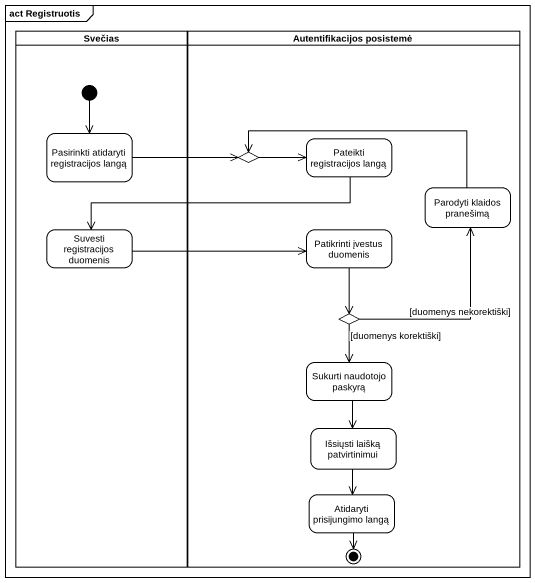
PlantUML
@startuml
mainframe act Registruotis
hide empty description
state Svečias <<partition>> {
  state "Pasirinkti atidaryti registracijos langą" as Pasirinkti_atidaryti
  state "Suvesti registracijos duomenis" as Suvesti_registracijos
  [*] --> Pasirinkti_atidaryti
}
state "Autentifikacijos posistemė" as Autentifikacijos_posistemė <<partition>> {
  state choice1 <<choice>>
  state "Pateikti registracijos langą" as Pateikti_registracijos_langą
  state "Parodyti klaidos pranešimą" as Parodyti_klaidos_pranešimą
  state "Patikrinti įvestus duomenis" as Patikrinti_įvestus_duomenis
  state choice2 <<choice>>
  state "Sukurti naudotojo paskyrą" as Sukurti_naudotojo_paskyrą
  state "Išsiųsti laišką patvirtinimui" as Išsiųsti_laišką
  state "Atidaryti prisijungimo langą" as Atidaryti_prisijungimo_langą
  Atidaryti_prisijungimo_langą --> [*]
}
Pasirinkti_atidaryti -right-> choice1
choice1 -right-> Pateikti_registracijos_langą
Pateikti_registracijos_langą -left-> Suvesti_registracijos
Parodyti_klaidos_pranešimą -left-> choice1
Suvesti_registracijos -right-> Patikrinti_įvestus_duomenis
Patikrinti_įvestus_duomenis --> choice2
choice2 -up-> Parodyti_klaidos_pranešimą : [duomenys nekorektiški]
choice2 --> Sukurti_naudotojo_paskyrą : [duomenys korektiški]
Sukurti_naudotojo_paskyrą --> Išsiųsti_laišką
Išsiųsti_laišką --> Atidaryti_prisijungimo_langą
@enduml
